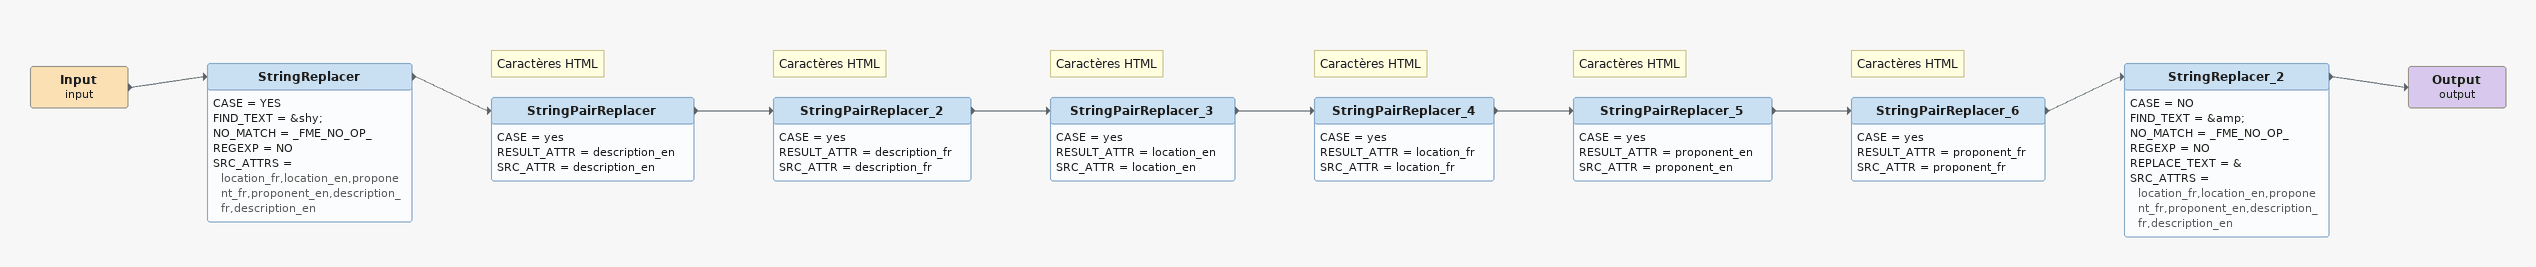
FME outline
Input (input)
    -> StringReplacer
StringReplacer
    CASE = YES
    FIND_TEXT = &shy;
    NO_MATCH = _FME_NO_OP_
    REGEXP = NO
    SRC_ATTRS = location_fr,location_en,proponent_fr,proponent_en,description_fr,description_en
    -> StringPairReplacer
Note: Caractères HTML
StringPairReplacer
    CASE = yes
    RESULT_ATTR = description_en
    SRC_ATTR = description_en
    -> StringPairReplacer_2
Note: Caractères HTML
StringPairReplacer_2
    CASE = yes
    RESULT_ATTR = description_fr
    SRC_ATTR = description_fr
    -> StringPairReplacer_3
Note: Caractères HTML
StringPairReplacer_3
    CASE = yes
    RESULT_ATTR = location_en
    SRC_ATTR = location_en
    -> StringPairReplacer_4
Note: Caractères HTML
StringPairReplacer_4
    CASE = yes
    RESULT_ATTR = location_fr
    SRC_ATTR = location_fr
    -> StringPairReplacer_5
Note: Caractères HTML
StringPairReplacer_5
    CASE = yes
    RESULT_ATTR = proponent_en
    SRC_ATTR = proponent_en
    -> StringPairReplacer_6
Note: Caractères HTML
StringPairReplacer_6
    CASE = yes
    RESULT_ATTR = proponent_fr
    SRC_ATTR = proponent_fr
    -> StringReplacer_2
StringReplacer_2
    CASE = NO
    FIND_TEXT = &amp;
    NO_MATCH = _FME_NO_OP_
    REGEXP = NO
    REPLACE_TEXT = &
    SRC_ATTRS = location_fr,location_en,proponent_fr,proponent_en,description_fr,description_en
    -> Output (output)
Output (output)
